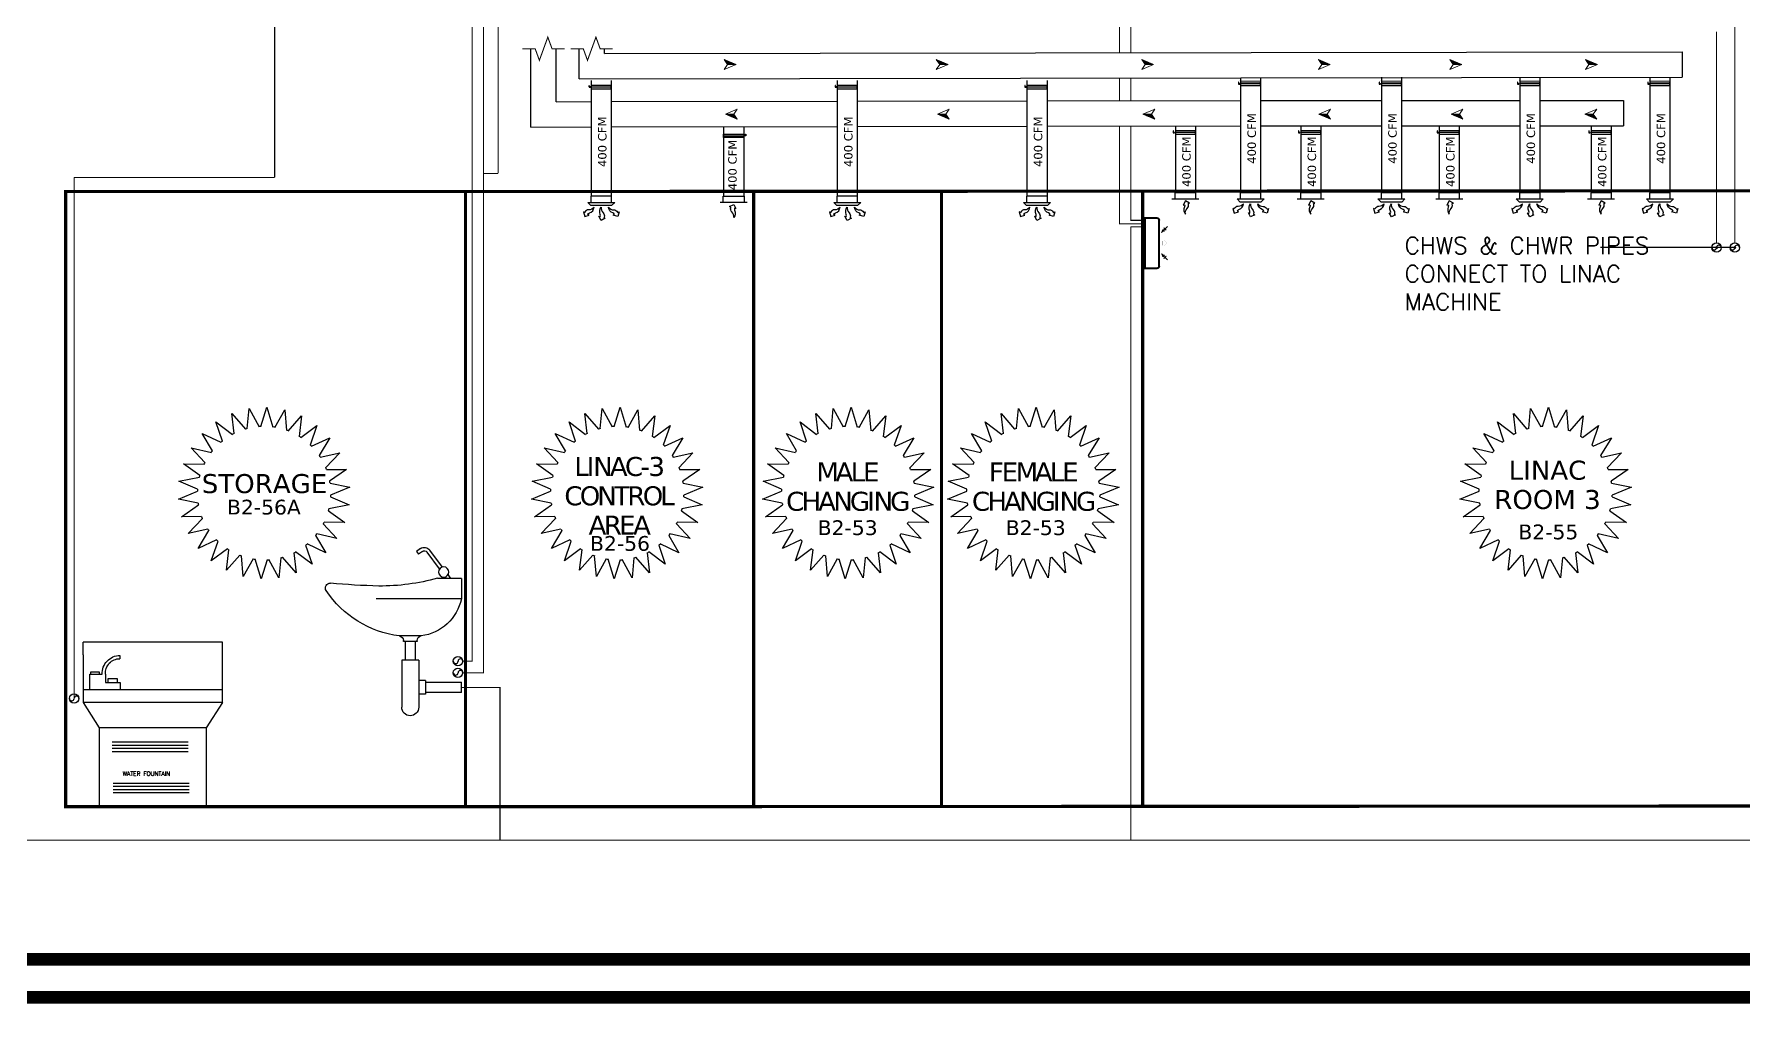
# Model space of a CAD drawing. Header units: inches. Extents: x -24112 to -17439, y -10663 to -8397.
# Drawn here: x -22517 to -20898, y -10663 to -9744 of the extents above; entities that cross this region are included whole.
import ezdxf
from ezdxf.enums import TextEntityAlignment as Align
from ezdxf.lldxf.tags import DXFTag

# ---------------------------------------------------------------- set-up
doc = ezdxf.new("R2010")
doc.units = ezdxf.units.IN
doc.header["$LTSCALE"] = 300
doc.header["$MEASUREMENT"] = 0
doc.linetypes.add('CONTINUÏUS', pattern=[0])
doc.layers.get('0').update_dxf_attribs({"linetype": 'CONTINUOUS'})
doc.layers.get('Defpoints').update_dxf_attribs({"color": 2, "linetype": 'CONTINUOUS'})
for name, color, linetype in [('A-TEXT', 252, 'CONTINUOUS'), ('AC-DIFFUSER', 2, 'CONTINUÏUS'), ('AC-EA-DUCT', 8, 'CONTINUOUS'), ('AC-FA-DUCT', 8, 'CONTINUOUS'), ('ch.w.ret.', 1, 'CONTINUOUS'), ('CI-PIPE', 153, 'CONTINUOUS'), ('DUCT TEXT', 3, 'CONTINUOUS'), ('E-FIX', 4, 'CONTINUOUS'), ('EAD', 30, 'CONTINUOUS'), ('FIXTURE', 1, 'CONTINUOUS'), ('GECO-DR-TEXT', 7, 'CONTINUOUS'), ('M-AC-Grille', 3, 'CONTINUOUS'), ('M-TEXT', 3, 'CONTINUOUS'), ('NUMBERING', 5, 'CONTINUOUS'), ('P-N2O', 56, 'NO2_PIPE'), ('P-VAC NEW', 211, 'VACCUM_GAS'), ('REF.PIPE', 5, 'CONTINUOUS'), ('SA-DIM', 3, 'CONTINUOUS'), ('SA-LEADER', 30, 'CONTINUOUS'), ('VCD', 1, 'CONTINUOUS'), ('YH-CHWR', 4, 'CONTINUÏUS'), ('YH-CHWS', 6, 'CONTINUOUS')]:
    doc.layers.add(name, color=color, linetype=linetype)
for name, color, linetype, lineweight in [('PIPE HANGER', 1, 'CONTINUOUS', 5), ('Room Text', 7, 'CONTINUOUS', 5), ('S-A-DUCT', 3, 'CONTINUOUS', 15)]:
    doc.layers.add(name, color=color, linetype=linetype, lineweight=lineweight)
doc.styles.add('2nd Floor ELEC$0$SMC_DIMMING', font='simplex.shx', dxfattribs={"width": 0.8})
doc.styles.add('R1', font='romans.shx', dxfattribs={"width": 0.7})
doc.styles.add('ROMANS', font='romans')
doc.styles.add('Verdana', font='verdana.ttf')
tags = doc.linetypes.add('CHLLID_WATER_RETURN', pattern='A,30.7,-5.08,["CHWR",Standard,S=2.54,R=0,X=-2.54,Y=-1.27],-10.46', length=46.24).pattern_tags.tags
tags[6] = DXFTag(74, 10)
tags = doc.linetypes.add('CHLLID_WATER_SUPPLY', pattern='A,30.7,-5.08,["CHWS",Standard,S=2.54,R=0,X=-2.54,Y=-1.27],-10.46', length=46.24).pattern_tags.tags
tags[6] = DXFTag(74, 10)
tags = doc.linetypes.add('CONDENSATE_DRAIN', pattern='A,0.5,-0.2,["CD",Standard,S=0.1,R=0,X=-0.1,Y=-0.05],-0.2', length=0.9).pattern_tags.tags
tags[6] = DXFTag(74, 10)
tags = doc.linetypes.add('COOL_WATER', pattern='A,0.5,-0.2,["CW",Standard,S=0.1,R=0,X=-0.1,Y=-0.05],-0.2', length=0.9).pattern_tags.tags
tags[6] = DXFTag(74, 10)
tags = doc.linetypes.add('DRAINE', pattern='A,0.5,-0.2,["D",Standard,S=0.1,R=0,X=-0.1,Y=-0.05],-0.2', length=0.9).pattern_tags.tags
tags[6] = DXFTag(74, 10)
tags = doc.linetypes.add('HOT_WATER_RETURN', pattern='A,0.5,-0.2,["HWR",Standard,S=0.1,R=0,X=-0.1,Y=-0.05],-0.2', length=0.9).pattern_tags.tags
tags[6] = DXFTag(74, 10)
tags = doc.linetypes.add('HOT_WATER_SUPPLY', pattern='A,0.5,-0.2,["HW",Standard,S=0.1,R=0,X=-0.1,Y=-0.05],-0.2', length=0.9).pattern_tags.tags
tags[6] = DXFTag(74, 10)
doc.linetypes.add('NO2_PIPE', pattern='A,0.5,-0.2,["N2O",Standard,S=0.1,R=0,X=-0.1,Y=-0.05],-0.25', length=0.95)
tags = doc.linetypes.add('REFRIGERANT_RETURN', pattern='A,0.5,-0.2,["RR",Standard,S=0.1,R=0,X=-0.1,Y=-0.05],-0.2', length=0.9).pattern_tags.tags
tags[6] = DXFTag(74, 10)
tags = doc.linetypes.add('REFRIGERANT_SUPPLY', pattern='A,0.5,-0.2,["RS",Standard,S=0.1,R=0,X=-0.1,Y=-0.05],-0.2', length=0.9).pattern_tags.tags
tags[6] = DXFTag(74, 10)
doc.linetypes.add('VACCUM_GAS', pattern='A,0.5,-0.2,["VAC",Standard,S=0.1,R=0,X=-0.1,Y=-0.05],-0.25', length=0.95)
doc.dimstyles.new('2nd Floor ELEC$0$SMC_DOT_1-8', dxfattribs={"dimscale": 4, "dimtxt": 2, "dimasz": 0.66, "dimexe": 1.8, "dimexo": 0.625, "dimgap": 0.9, "dimtad": 0, "dimtih": 1, "dimtoh": 1, "dimdec": 0, "dimzin": 0, "dimdsep": 46, "dimlunit": 3, "dimtxsty": '2nd Floor ELEC$0$SMC_DIMMING', "dimcen": 0.09, "dimclrd": 34, "dimclre": 34, "dimclrt": 123, "dimadec": 0, "dimazin": 0, "dimtfac": 1, "dimtdec": 0, "dimtofl": 0, "dimtmove": 0, "dimatfit": 3, "dimldrblk": '2nd Floor ELEC$0$SMC_DOT', "dimfxl": 1, "dimtolj": 1, "dimtzin": 0, "dimarcsym": 0})

# ---------------------------------------------------------------- blocks, each defined once
blk = doc.blocks.new('AROW')
h = blk.add_hatch()
h.set_pattern_fill('ANSI31,_O', color=8, scale=33.381621)
h.set_pattern_definition([(45, (-361.5264, -565.2318), (-2.950546, 2.950546), [])])
h.paths.add_polyline_path([(34, 0), (-34, 0), (-61, 40)])
for p, q in [((-34, 0), (-61, 40)), ((34, 0), (-61, 40)), ((-61, -40), (-34, 0)), ((-61, -40), (34, 0)), ((-34, 0), (34, 0))]:
    blk.add_line(p, q)
blk = doc.blocks.new('*U25')
at = {"linetype": 'Continuous'}
for points in [[(-18.75, -3.75), (-18.75, 3.75), (-45, 3.75), (-45, 37.5), (-52.5, 37.5), (-52.5, -3.75), (-18.75, -3.75)], [(482.6, 37.5), (0, 37.5), (0, -37.5), (482.6, -37.5)]]:
    blk.add_lwpolyline(points, close=True, dxfattribs=at)
at = {"linetype": 'Continuous', "const_width": 3.75}
blk.add_lwpolyline([(482.6, -75), (482.6, -75), (-18.75, -75), (0, -75), (0, 75), (-18.75, 75), (0, 75), (482.6, 75), (501.35, 75), (482.6, 75), (482.6, -75), (501.35, -75), (482.6, -75)], dxfattribs=at)
blk.add_lwpolyline([(0, -18.75), (0, 18.75), (-18.75, 18.75), (-18.75, -18.75)], close=True, dxfattribs=at)
at = {"linetype": 'Continuous'}
blk.add_lwpolyline([(482.6, 0), (0, 0)], dxfattribs=at)
blk = doc.blocks.new('sa')
at = {"color": 2, "ltscale": 10}
blk.add_lwpolyline([(402, 102), (439, 65), (439, 242), (262, 242), (299, 205, -0.193494), (225, 164, 0.295869), (0, 0, -0.253438), (222, 45, 0.276696), (384, 83)], format="xyb", close=True, dxfattribs=at)
blk = doc.blocks.new('SAG20')
at = {"layer": 'M-AC-Grille'}
for p, q in [((-325, -75), (325, -75)), ((-325, -75), (-250, -149)), ((250, -149), (-250, -149)), ((325, -75), (250, -149))]:
    blk.add_line(p, q, dxfattribs=at)
blk.add_lwpolyline([(250, -75), (250, 75), (-250, 75), (-250, -75)], dxfattribs=at)
for p, xscale, yscale, zscale, rotation in [((-172, -189), 0.6375000000000284, 0.6375000000000284, 0.6375000000000284, 196.1471408997782), ((0, -189), -0.6375000000000283, 0.6375, 0.6375, 118.8528591002218), ((172, -189), -0.6375000000000284, 0.6375000000000001, 0.6375, 163.8528591002218)]:
    blk.add_blockref('sa', p, dxfattribs=dict(at, xscale=xscale, yscale=yscale, zscale=zscale, rotation=rotation))
blk = doc.blocks.new('RAG48')
at = {"layer": 'M-AC-Grille'}
blk.add_line((-325, -75), (325, -75), dxfattribs=at)
blk.add_lwpolyline([(250, -75), (250, 75), (-250, 75), (-250, -75)], dxfattribs=at)
at = {"layer": 'M-AC-Grille', "xscale": 0.6375000000000415, "yscale": 0.6375000000000415, "zscale": 0.6375000000000415, "rotation": 61.14714089977676}
blk.add_blockref('sa', (0, -443), dxfattribs=at)
blk = doc.blocks.new('AIRFLOW')
at = {"color": 1, "const_width": 0.1}
blk.add_lwpolyline([(2.5, 2.5), (0, 2.5), (0, -2.5), (2.5, -2.5), (2.5, -3.75), (5, 0), (2.5, 3.75)], close=True, dxfattribs=at)
blk = doc.blocks.new('A$C527C2674')
h = blk.add_hatch(color=100)
edge = h.paths.add_edge_path()
edge.add_arc((-20.7, 4.2), 7.48, 52.227, 75.9678)
edge.add_line((-18.9, 11.5), (-17.5, 12.9))
edge.add_arc((-10.2, 14.7), 7.48, 194.0322, 217.773)
h = blk.add_hatch(color=100)
edge = h.paths.add_edge_path()
edge.add_arc((-20.7, -4.2), 7.48, 284.0322, 307.773)
edge.add_arc((-10.2, -14.7), 7.48, 142.227, 165.9678)
edge.add_line((-17.5, -12.9), (-18.9, -11.5))
at = {"color": 100, "linetype": 'Continuous', "lineweight": 15}
for p, q in [((-17.5, 12.9), (-18.9, 11.5)), ((-17.5, -12.9), (-18.9, -11.5))]:
    blk.add_line(p, q, dxfattribs=at)
at = {"color": 1, "linetype": 'Continuous', "lineweight": 15}
for points in [[(-18.2, 12.2), (-18.9, 12.9, 0.209972), (-20.6, 12.3, -0.048271), (-19.5, 13.5, 0.048271), (-18.3, 14.6, -0.209972), (-20, 14), (-21.8, 15.8)], [(-18.2, -12.2), (-18.9, -12.9, -0.209972), (-20.6, -12.3, 0.048271), (-19.5, -13.5, -0.048271), (-18.3, -14.6, 0.209972), (-20, -14), (-21.8, -15.8)]]:
    blk.add_lwpolyline(points, format="xyb", dxfattribs=at)
at = {"color": 100, "linetype": 'Continuous', "lineweight": 15}
for points in [[(-18.9, 11.5, -0.103961), (-16.1, 10.1, -0.103961), (-17.5, 12.9, -0.103961)], [(-18.9, -11.5, 0.103961), (-16.1, -10.1, 0.103961), (-17.5, -12.9, 0.103961)]]:
    blk.add_lwpolyline(points, format="xyb", dxfattribs=at)
at = {"layer": 'AC-FA-DUCT', "color": 1}
for p, q in [((-14.4, 21.6), (-14.4, -21.6)), ((0, 24), (-12.1, 24)), ((0, 24), (0, -24)), ((-12.1, -24), (-6.1, -24)), ((-6.1, -24), (0, -24))]:
    blk.add_line(p, q, dxfattribs=at)
at = {"layer": 'AC-FA-DUCT', "color": 7}
blk.add_lwpolyline([(-13.7, 21.6), (-13.7, -21.6, 0.414214), (-12.1, -23.3), (-0.7, -23.3), (-0.7, 23.3), (-12.1, 23.3, 0.414214)], format="xyb", close=True, dxfattribs=at)
at = {"layer": 'AC-FA-DUCT', "color": 2}
for points in [[(-0.7, -15.2), (-0.7, -15.8), (0.2, -15.8), (0.2, -15.2)], [(-0.7, -17.5), (-0.7, -19.2), (0.5, -19.2), (0.5, -17.5)], [(-0.7, -20.8), (-0.7, -22.5), (0.5, -22.5), (0.5, -20.8)]]:
    blk.add_lwpolyline(points, close=True, dxfattribs=at)
at = {"layer": 'AC-FA-DUCT', "color": 1}
for centre, start, end in [((-12.1, 21.6), 90, 180), ((-12.1, -21.6), 180, 270)]:
    blk.add_arc(centre, 2.36, start, end, dxfattribs=at)
at = {"layer": 'AC-EA-DUCT', "color": 1, "xscale": 0.8388157894736888, "yscale": 0.8388157894736888, "zscale": 0.8388157894736888, "rotation": 180}
blk.add_blockref('AIRFLOW', (-16.8, 0), dxfattribs=at)
blk = doc.blocks.new('2nd Floor ELEC$0$SMC_DOT')
at = {"color": 0, "linetype": 'ByBlock', "lineweight": -2}
blk.add_line((-0.5, 0), (-1, 0), dxfattribs=at)
at = {"color": 0, "linetype": 'ByBlock', "const_width": 0.5}
blk.add_lwpolyline([(-0.25, 0, 1), (0.25, 0, 1)], format="xyb", close=True, dxfattribs=at)
blk = doc.blocks.new('A$C4dc86891')
at = {"layer": 'FIXTURE'}
for p, q in [((-486.2, 649.7), (63.8, 649.7)), ((-486.2, 600), (-486.2, 649.7)), ((63.8, 600), (63.8, 649.7)), ((-486.2, 410.9), (-486.2, 600)), ((-81.7, 597), (-81.7, 584.5)), ((63.8, 600), (63.8, 410.9)), ((-82.5, 491), (-82.5, 460.9)), ((-24.5, 491), (-82.5, 491)), ((-71.3, 505.7), (-71.3, 491)), ((-35, 505.7), (-71.3, 505.7)), ((-35, 491), (-35, 505.7)), ((-24.5, 523.1), (-24.5, 491)), ((37.6, 523.1), (-12, 523.1)), ((0.6, 532.6), (0.6, 523.1)), ((32.9, 532.6), (0.6, 532.6)), ((32.9, 523.1), (32.9, 532.6)), ((37.6, 460.9), (37.6, 523.1)), ((-486.2, 460.9), (63.8, 460.9)), ((-486.2, 410.9), (63.8, 410.9)), ((-486.2, 410.9), (-422.4, 310.9)), ((63.8, 410.9), (0, 310.9)), ((-422.4, 310.9), (0, 310.9)), ((-422.4, 310.9), (-422.4, 0)), ((0, 310.9), (0, 0)), ((-351.4, 254.7), (-51.1, 254.7)), ((-351.4, 242.2), (-51.1, 242.2)), ((-351.4, 229.7), (-51.1, 229.7)), ((-351.4, 217.2), (-51.1, 217.2)), ((-354.8, 91.8), (-54.5, 91.8)), ((-354.8, 79.3), (-54.5, 79.3)), ((0, 0), (-422.4, 0)), ((-354.8, 66.8), (-54.5, 66.8)), ((-354.8, 54.3), (-54.5, 54.3))]:
    blk.add_line(p, q, dxfattribs=at)
for radius, start in [(69.4, 356.32657), (56.9, 355.51858)]:
    blk.add_arc((-81.3, 527.6), radius, start, 90.35421, dxfattribs=at)
blk = doc.blocks.new('WBP-SV')
at = {"layer": 'FIXTURE', "lineweight": -3}
for p, q in [((2.78, 33.66), (4.63, 36.14)), ((3.2, 33.38), (5.03, 35.84)), ((5.71, 35.95), (6.3, 35.54)), ((6, 36.36), (6.59, 35.95)), ((6.59, 35.95), (6.3, 35.54)), ((0, 32), (3.5, 32)), ((0, 32), (0, 29)), ((1.55, 32), (1.95, 32.54)), ((2.17, 32), (2.34, 32.23)), ((0, 29), (12.48, 29)), ((5.89, 23.55), (9.11, 23.57)), ((6.5, 22.86), (6.5, 22.73)), ((6.5, 22.73), (8.5, 22.73)), ((6.75, 22.73), (6.75, 20)), ((8.25, 22.73), (8.25, 20)), ((8.5, 22.73), (8.5, 22.87)), ((6.25, 20), (6.25, 13.1)), ((6.25, 20), (8.75, 20)), ((8.75, 20), (8.75, 13.1)), ((0, 16.75), (5.25, 16.75)), ((0, 15.25), (5.25, 15.25)), ((5.25, 17), (5.25, 15)), ((5.25, 17), (6.25, 17)), ((5.25, 15), (6.25, 15))]:
    blk.add_line(p, q, dxfattribs=at)
blk.add_circle((2.59, 32.93), 0.75, dxfattribs=at)
for centre, radius, start, end in [((5.43, 35.54), 1, 55.2012, 143.367), ((5.43, 35.54), 0.5, 55.2012, 143.367), ((12, 63.24), 32.37, 254.7703, 270.1893), ((7.16, 38.69), 15.25, 277.3423, 326.1557), ((8.6, 149.68), 118.87, 271.6928, 275.1072), ((19.24, 30.59), 0.7, 326.1557, 95.1072), ((6.79, 30.44), 6.94, 191.9471, 262.5341), ((5.8, 22.86), 0.7, 0, 82.5341), ((9.2, 22.87), 0.7, 97.3423, 180), ((7.5, 13.1), 1.25, 180, 0)]:
    blk.add_arc(centre, radius, start, end, dxfattribs=at)
blk = doc.blocks.new('*U55')
at = {"lineweight": -3}
for p, q in [((-5.7, -8.8), (0, 9.4)), ((0, 9.4), (5.7, -9.4))]:
    blk.add_line(p, q, dxfattribs=at)
blk = doc.blocks.new('*U56')
at = {"layer": 'AC-DIFFUSER', "color": 0, "linetype": 'ByBlock', "lineweight": -2, "transparency": 16777216}
for p, rotation in [((-104754.6, -46180.6), 24.00000000000002), ((-104740.1, -46176.5), 11.99999999999999), ((-104710.2, -46177.7), 348.0000000000001), ((-104696.1, -46182.9), 336.0000000000001), ((-104779.5, -46197.2), 48.00000000000002), ((-104767.9, -46187.6), 36.00000000000003), ((-104683.3, -46190.9), 324.0000000000001), ((-104788.8, -46209.1), 60.00000000000001), ((-104672.6, -46201.4), 312.0000000000001), ((-104664.2, -46213.9), 300.0000000000001), ((-104795.4, -46222.6), 72.00000000000003), ((-104658.6, -46227.9), 288.0000000000001), ((-104799.1, -46237.1), 84.00000000000003), ((-104656, -46242.7), 276.0000000000001), ((-104799.7, -46252.2), 96), ((-104656.6, -46257.7), 264), ((-104797.2, -46267), 108), ((-104660.3, -46272.3), 252.0000000000001), ((-104791.6, -46281), 120), ((-104783.2, -46293.5), 132), ((-104667, -46285.8), 240), ((-104772.4, -46304), 144.0000000000001), ((-104759.7, -46312), 156.0000000000001), ((-104687.9, -46307.3), 216), ((-104676.3, -46297.7), 228), ((-104745.6, -46317.2), 168.0000000000001), ((-104730.7, -46319.4), 180), ((-104715.7, -46318.4), 192), ((-104701.2, -46314.3), 204)]:
    blk.add_blockref('*U55', p, dxfattribs=dict(at, rotation=rotation))
blk.add_blockref('*U55', (-104725.1, -46175.5), dxfattribs=at)
blk = doc.blocks.new('*U53')
at = {"lineweight": -3}
blk.add_arc((3.8, -63), 63.2, 92.6468, 94.2583, dxfattribs=at)
blk = doc.blocks.new('*U54')
at = {"layer": 'AC-DIFFUSER', "color": 0, "linetype": 'ByBlock', "lineweight": -2, "transparency": 16777216}
for p, rotation in [((-104498.4, -46202.7), 12.00000000000005), ((-104472.2, -46201.1), 348.0000000000001), ((-104459.5, -46204.4), 336.0000000000001), ((-104521.7, -46214.8), 36.00000000000004), ((-104510.7, -46207.5), 24.00000000000002), ((-104447.6, -46210.3), 324.0000000000001), ((-104437.3, -46218.5), 312), ((-104538.1, -46235.3), 60.00000000000001), ((-104531, -46224.2), 48.00000000000004), ((-104428.9, -46228.7), 300.0000000000001), ((-104542.7, -46247.7), 72.00000000000003), ((-104422.8, -46240.4), 288.0000000000001), ((-104419.3, -46253.2), 276.0000000000001), ((-104544.7, -46260.7), 84.00000000000004), ((-104418.5, -46266.3), 264), ((-104543.9, -46273.9), 96.00000000000004), ((-104420.5, -46279.4), 252), ((-104540.4, -46286.6), 108), ((-104534.3, -46298.3), 120), ((-104425.1, -46291.8), 240), ((-104525.9, -46308.5), 132), ((-104515.6, -46316.8), 144.0000000000001), ((-104441.5, -46312.3), 216), ((-104432.2, -46302.9), 228), ((-104503.8, -46322.7), 156.0000000000001), ((-104491, -46326), 168.0000000000001), ((-104477.8, -46326.6), 180), ((-104464.8, -46324.4), 192), ((-104452.5, -46319.6), 204)]:
    blk.add_blockref('*U53', p, dxfattribs=dict(at, rotation=rotation))
blk.add_blockref('*U53', (-104485.4, -46200.5), dxfattribs=at)
blk = doc.blocks.new('*U59')
at = {"lineweight": -3}
for p, q in [((-5.7, -8.8), (0, 9.4)), ((0, 9.4), (5.7, -9.4))]:
    blk.add_line(p, q, dxfattribs=at)
blk = doc.blocks.new('*U60')
at = {"layer": 'AC-DIFFUSER', "color": 0, "linetype": 'ByBlock', "lineweight": -2, "transparency": 16777216}
for p, rotation in [((-104754.6, -46180.6), 24.00000000000002), ((-104740.1, -46176.5), 11.99999999999999), ((-104710.2, -46177.7), 348.0000000000001), ((-104696.1, -46182.9), 336.0000000000001), ((-104779.5, -46197.2), 48.00000000000002), ((-104767.9, -46187.6), 36.00000000000003), ((-104683.3, -46190.9), 324.0000000000001), ((-104788.8, -46209.1), 60.00000000000001), ((-104672.6, -46201.4), 312.0000000000001), ((-104664.2, -46213.9), 300.0000000000001), ((-104795.4, -46222.6), 72.00000000000003), ((-104658.6, -46227.9), 288.0000000000001), ((-104799.1, -46237.1), 84.00000000000003), ((-104656, -46242.7), 276.0000000000001), ((-104799.7, -46252.2), 96), ((-104656.6, -46257.7), 264), ((-104797.2, -46267), 108), ((-104660.3, -46272.3), 252.0000000000001), ((-104791.6, -46281), 120), ((-104783.2, -46293.5), 132), ((-104667, -46285.8), 240), ((-104772.4, -46304), 144.0000000000001), ((-104759.7, -46312), 156.0000000000001), ((-104687.9, -46307.3), 216), ((-104676.3, -46297.7), 228), ((-104745.6, -46317.2), 168.0000000000001), ((-104730.7, -46319.4), 180), ((-104715.7, -46318.4), 192), ((-104701.2, -46314.3), 204)]:
    blk.add_blockref('*U59', p, dxfattribs=dict(at, rotation=rotation))
blk.add_blockref('*U59', (-104725.1, -46175.5), dxfattribs=at)
blk = doc.blocks.new('*U57')
at = {"lineweight": -3}
blk.add_arc((3.8, -63), 63.2, 92.6468, 94.2583, dxfattribs=at)
blk = doc.blocks.new('*U58')
at = {"layer": 'AC-DIFFUSER', "color": 0, "linetype": 'ByBlock', "lineweight": -2, "transparency": 16777216}
for p, rotation in [((-104498.4, -46202.7), 12.00000000000005), ((-104472.2, -46201.1), 348.0000000000001), ((-104459.5, -46204.4), 336.0000000000001), ((-104521.7, -46214.8), 36.00000000000004), ((-104510.7, -46207.5), 24.00000000000002), ((-104447.6, -46210.3), 324.0000000000001), ((-104437.3, -46218.5), 312), ((-104538.1, -46235.3), 60.00000000000001), ((-104531, -46224.2), 48.00000000000004), ((-104428.9, -46228.7), 300.0000000000001), ((-104542.7, -46247.7), 72.00000000000003), ((-104422.8, -46240.4), 288.0000000000001), ((-104419.3, -46253.2), 276.0000000000001), ((-104544.7, -46260.7), 84.00000000000004), ((-104418.5, -46266.3), 264), ((-104543.9, -46273.9), 96.00000000000004), ((-104420.5, -46279.4), 252), ((-104540.4, -46286.6), 108), ((-104534.3, -46298.3), 120), ((-104425.1, -46291.8), 240), ((-104525.9, -46308.5), 132), ((-104515.6, -46316.8), 144.0000000000001), ((-104441.5, -46312.3), 216), ((-104432.2, -46302.9), 228), ((-104503.8, -46322.7), 156.0000000000001), ((-104491, -46326), 168.0000000000001), ((-104477.8, -46326.6), 180), ((-104464.8, -46324.4), 192), ((-104452.5, -46319.6), 204)]:
    blk.add_blockref('*U57', p, dxfattribs=dict(at, rotation=rotation))
blk.add_blockref('*U57', (-104485.4, -46200.5), dxfattribs=at)
blk = doc.blocks.new('*U63')
at = {"lineweight": -3}
for p, q in [((-5.7, -8.8), (0, 9.4)), ((0, 9.4), (5.7, -9.4))]:
    blk.add_line(p, q, dxfattribs=at)
blk = doc.blocks.new('*U64')
at = {"layer": 'AC-DIFFUSER', "color": 0, "linetype": 'ByBlock', "lineweight": -2, "transparency": 16777216}
for p, rotation in [((-104754.6, -46180.6), 24.00000000000002), ((-104740.1, -46176.5), 11.99999999999999), ((-104710.2, -46177.7), 348.0000000000001), ((-104696.1, -46182.9), 336.0000000000001), ((-104779.5, -46197.2), 48.00000000000002), ((-104767.9, -46187.6), 36.00000000000003), ((-104683.3, -46190.9), 324.0000000000001), ((-104788.8, -46209.1), 60.00000000000001), ((-104672.6, -46201.4), 312.0000000000001), ((-104664.2, -46213.9), 300.0000000000001), ((-104795.4, -46222.6), 72.00000000000003), ((-104658.6, -46227.9), 288.0000000000001), ((-104799.1, -46237.1), 84.00000000000003), ((-104656, -46242.7), 276.0000000000001), ((-104799.7, -46252.2), 96), ((-104656.6, -46257.7), 264), ((-104797.2, -46267), 108), ((-104660.3, -46272.3), 252.0000000000001), ((-104791.6, -46281), 120), ((-104783.2, -46293.5), 132), ((-104667, -46285.8), 240), ((-104772.4, -46304), 144.0000000000001), ((-104759.7, -46312), 156.0000000000001), ((-104687.9, -46307.3), 216), ((-104676.3, -46297.7), 228), ((-104745.6, -46317.2), 168.0000000000001), ((-104730.7, -46319.4), 180), ((-104715.7, -46318.4), 192), ((-104701.2, -46314.3), 204)]:
    blk.add_blockref('*U63', p, dxfattribs=dict(at, rotation=rotation))
blk.add_blockref('*U63', (-104725.1, -46175.5), dxfattribs=at)
blk = doc.blocks.new('*U61')
at = {"lineweight": -3}
blk.add_arc((3.8, -63), 63.2, 92.6468, 94.2583, dxfattribs=at)
blk = doc.blocks.new('*U62')
at = {"layer": 'AC-DIFFUSER', "color": 0, "linetype": 'ByBlock', "lineweight": -2, "transparency": 16777216}
for p, rotation in [((-104498.4, -46202.7), 12.00000000000005), ((-104472.2, -46201.1), 348.0000000000001), ((-104459.5, -46204.4), 336.0000000000001), ((-104521.7, -46214.8), 36.00000000000004), ((-104510.7, -46207.5), 24.00000000000002), ((-104447.6, -46210.3), 324.0000000000001), ((-104437.3, -46218.5), 312), ((-104538.1, -46235.3), 60.00000000000001), ((-104531, -46224.2), 48.00000000000004), ((-104428.9, -46228.7), 300.0000000000001), ((-104542.7, -46247.7), 72.00000000000003), ((-104422.8, -46240.4), 288.0000000000001), ((-104419.3, -46253.2), 276.0000000000001), ((-104544.7, -46260.7), 84.00000000000004), ((-104418.5, -46266.3), 264), ((-104543.9, -46273.9), 96.00000000000004), ((-104420.5, -46279.4), 252), ((-104540.4, -46286.6), 108), ((-104534.3, -46298.3), 120), ((-104425.1, -46291.8), 240), ((-104525.9, -46308.5), 132), ((-104515.6, -46316.8), 144.0000000000001), ((-104441.5, -46312.3), 216), ((-104432.2, -46302.9), 228), ((-104503.8, -46322.7), 156.0000000000001), ((-104491, -46326), 168.0000000000001), ((-104477.8, -46326.6), 180), ((-104464.8, -46324.4), 192), ((-104452.5, -46319.6), 204)]:
    blk.add_blockref('*U61', p, dxfattribs=dict(at, rotation=rotation))
blk.add_blockref('*U61', (-104485.4, -46200.5), dxfattribs=at)
blk = doc.blocks.new('*U67')
at = {"lineweight": -3}
for p, q in [((-5.7, -8.8), (0, 9.4)), ((0, 9.4), (5.7, -9.4))]:
    blk.add_line(p, q, dxfattribs=at)
blk = doc.blocks.new('*U68')
at = {"layer": 'AC-DIFFUSER', "color": 0, "linetype": 'ByBlock', "lineweight": -2, "transparency": 16777216}
for p, rotation in [((-104754.6, -46180.6), 24.00000000000002), ((-104740.1, -46176.5), 11.99999999999999), ((-104710.2, -46177.7), 348.0000000000001), ((-104696.1, -46182.9), 336.0000000000001), ((-104779.5, -46197.2), 48.00000000000002), ((-104767.9, -46187.6), 36.00000000000003), ((-104683.3, -46190.9), 324.0000000000001), ((-104788.8, -46209.1), 60.00000000000001), ((-104672.6, -46201.4), 312.0000000000001), ((-104664.2, -46213.9), 300.0000000000001), ((-104795.4, -46222.6), 72.00000000000003), ((-104658.6, -46227.9), 288.0000000000001), ((-104799.1, -46237.1), 84.00000000000003), ((-104656, -46242.7), 276.0000000000001), ((-104799.7, -46252.2), 96), ((-104656.6, -46257.7), 264), ((-104797.2, -46267), 108), ((-104660.3, -46272.3), 252.0000000000001), ((-104791.6, -46281), 120), ((-104783.2, -46293.5), 132), ((-104667, -46285.8), 240), ((-104772.4, -46304), 144.0000000000001), ((-104759.7, -46312), 156.0000000000001), ((-104687.9, -46307.3), 216), ((-104676.3, -46297.7), 228), ((-104745.6, -46317.2), 168.0000000000001), ((-104730.7, -46319.4), 180), ((-104715.7, -46318.4), 192), ((-104701.2, -46314.3), 204)]:
    blk.add_blockref('*U67', p, dxfattribs=dict(at, rotation=rotation))
blk.add_blockref('*U67', (-104725.1, -46175.5), dxfattribs=at)
blk = doc.blocks.new('*U65')
at = {"lineweight": -3}
blk.add_arc((3.8, -63), 63.2, 92.6468, 94.2583, dxfattribs=at)
blk = doc.blocks.new('*U66')
at = {"layer": 'AC-DIFFUSER', "color": 0, "linetype": 'ByBlock', "lineweight": -2, "transparency": 16777216}
for p, rotation in [((-104498.4, -46202.7), 12.00000000000005), ((-104472.2, -46201.1), 348.0000000000001), ((-104459.5, -46204.4), 336.0000000000001), ((-104521.7, -46214.8), 36.00000000000004), ((-104510.7, -46207.5), 24.00000000000002), ((-104447.6, -46210.3), 324.0000000000001), ((-104437.3, -46218.5), 312), ((-104538.1, -46235.3), 60.00000000000001), ((-104531, -46224.2), 48.00000000000004), ((-104428.9, -46228.7), 300.0000000000001), ((-104542.7, -46247.7), 72.00000000000003), ((-104422.8, -46240.4), 288.0000000000001), ((-104419.3, -46253.2), 276.0000000000001), ((-104544.7, -46260.7), 84.00000000000004), ((-104418.5, -46266.3), 264), ((-104543.9, -46273.9), 96.00000000000004), ((-104420.5, -46279.4), 252), ((-104540.4, -46286.6), 108), ((-104534.3, -46298.3), 120), ((-104425.1, -46291.8), 240), ((-104525.9, -46308.5), 132), ((-104515.6, -46316.8), 144.0000000000001), ((-104441.5, -46312.3), 216), ((-104432.2, -46302.9), 228), ((-104503.8, -46322.7), 156.0000000000001), ((-104491, -46326), 168.0000000000001), ((-104477.8, -46326.6), 180), ((-104464.8, -46324.4), 192), ((-104452.5, -46319.6), 204)]:
    blk.add_blockref('*U65', p, dxfattribs=dict(at, rotation=rotation))
blk.add_blockref('*U65', (-104485.4, -46200.5), dxfattribs=at)
blk = doc.blocks.new('*U71')
at = {"lineweight": -3}
for p, q in [((-5.7, -8.8), (0, 9.4)), ((0, 9.4), (5.7, -9.4))]:
    blk.add_line(p, q, dxfattribs=at)
blk = doc.blocks.new('*U72')
at = {"layer": 'AC-DIFFUSER', "color": 0, "linetype": 'ByBlock', "lineweight": -2, "transparency": 16777216}
for p, rotation in [((-104754.6, -46180.6), 24.00000000000002), ((-104740.1, -46176.5), 11.99999999999999), ((-104710.2, -46177.7), 348.0000000000001), ((-104696.1, -46182.9), 336.0000000000001), ((-104779.5, -46197.2), 48.00000000000002), ((-104767.9, -46187.6), 36.00000000000003), ((-104683.3, -46190.9), 324.0000000000001), ((-104788.8, -46209.1), 60.00000000000001), ((-104672.6, -46201.4), 312.0000000000001), ((-104664.2, -46213.9), 300.0000000000001), ((-104795.4, -46222.6), 72.00000000000003), ((-104658.6, -46227.9), 288.0000000000001), ((-104799.1, -46237.1), 84.00000000000003), ((-104656, -46242.7), 276.0000000000001), ((-104799.7, -46252.2), 96), ((-104656.6, -46257.7), 264), ((-104797.2, -46267), 108), ((-104660.3, -46272.3), 252.0000000000001), ((-104791.6, -46281), 120), ((-104783.2, -46293.5), 132), ((-104667, -46285.8), 240), ((-104772.4, -46304), 144.0000000000001), ((-104759.7, -46312), 156.0000000000001), ((-104687.9, -46307.3), 216), ((-104676.3, -46297.7), 228), ((-104745.6, -46317.2), 168.0000000000001), ((-104730.7, -46319.4), 180), ((-104715.7, -46318.4), 192), ((-104701.2, -46314.3), 204)]:
    blk.add_blockref('*U71', p, dxfattribs=dict(at, rotation=rotation))
blk.add_blockref('*U71', (-104725.1, -46175.5), dxfattribs=at)
blk = doc.blocks.new('*U69')
at = {"lineweight": -3}
blk.add_arc((3.8, -63), 63.2, 92.6468, 94.2583, dxfattribs=at)
blk = doc.blocks.new('*U70')
at = {"layer": 'AC-DIFFUSER', "color": 0, "linetype": 'ByBlock', "lineweight": -2, "transparency": 16777216}
for p, rotation in [((-104498.4, -46202.7), 12.00000000000005), ((-104472.2, -46201.1), 348.0000000000001), ((-104459.5, -46204.4), 336.0000000000001), ((-104521.7, -46214.8), 36.00000000000004), ((-104510.7, -46207.5), 24.00000000000002), ((-104447.6, -46210.3), 324.0000000000001), ((-104437.3, -46218.5), 312), ((-104538.1, -46235.3), 60.00000000000001), ((-104531, -46224.2), 48.00000000000004), ((-104428.9, -46228.7), 300.0000000000001), ((-104542.7, -46247.7), 72.00000000000003), ((-104422.8, -46240.4), 288.0000000000001), ((-104419.3, -46253.2), 276.0000000000001), ((-104544.7, -46260.7), 84.00000000000004), ((-104418.5, -46266.3), 264), ((-104543.9, -46273.9), 96.00000000000004), ((-104420.5, -46279.4), 252), ((-104540.4, -46286.6), 108), ((-104534.3, -46298.3), 120), ((-104425.1, -46291.8), 240), ((-104525.9, -46308.5), 132), ((-104515.6, -46316.8), 144.0000000000001), ((-104441.5, -46312.3), 216), ((-104432.2, -46302.9), 228), ((-104503.8, -46322.7), 156.0000000000001), ((-104491, -46326), 168.0000000000001), ((-104477.8, -46326.6), 180), ((-104464.8, -46324.4), 192), ((-104452.5, -46319.6), 204)]:
    blk.add_blockref('*U69', p, dxfattribs=dict(at, rotation=rotation))
blk.add_blockref('*U69', (-104485.4, -46200.5), dxfattribs=at)

msp = doc.modelspace()

# ---------------------------------------------------------------- hatches: boundary and pattern name
at = {"layer": 'SA-LEADER', "lineweight": -3}
h = msp.add_hatch(dxfattribs=at)
h.set_pattern_fill('ANSI31', color=256)
h.paths.add_polyline_path([(-22401, -10371.5), (-22365, -10371.5), (-22365, -10366.9), (-22401, -10366.9)], flags=9)
h.paths.add_polyline_path([(-22484.6, -10295.4), (-22363.9, -10295.4), (-22363.9, -10273.7), (-22484.6, -10273.7)], flags=9)

# ---------------------------------------------------------------- linework, layer by layer
at = {"layer": 'A-TEXT', "const_width": 3}
for points in [[(-20675, -10475.1), (-20675, -9892.2), (-20675, -9892.6), (-22108.6, -9893.4)], [(-20675, -9892.6), (-20675, -10475.5), (-22108.6, -10476.3)], [(-21835.5, -10475.5), (-21835.5, -9892.6)], [(-21835.5, -10475.5), (-21835.5, -9892.6)], [(-21835.5, -10476), (-21835.5, -9893.1)], [(-21657.6, -10475.1), (-21657.6, -9892.2)], [(-21657.6, -10475.1), (-21657.6, -9892.2)], [(-21657.6, -10475.5), (-21657.6, -9892.6)], [(-21467, -9892.2), (-21467, -10475.1)], [(-22108.6, -10476.3), (-22108.6, -9895.3)]]:
    msp.add_lwpolyline(points, dxfattribs=at)
msp.add_lwpolyline([(-22487.5, -10476.3), (-22108.6, -10476.3), (-22108.6, -9893.4), (-22487.5, -9893.4)], close=True, dxfattribs=at)
at = {"layer": 'ch.w.ret.', "linetype": 'HOT_WATER_SUPPLY', "lineweight": -3, "ltscale": 0.25, "const_width": 1}
for points in [[(-22105.1, -10349.3), (-22091.5, -10349.3), (-22091.5, -9834.5), (-22091.5, -9834.5), (-22091.5, -9586.5)], [(-22111.2, -10349.3), (-22105.1, -10349.3)]]:
    msp.add_lwpolyline(points, dxfattribs=at)
at = {"layer": 'ch.w.ret.', "linetype": 'HOT_WATER_SUPPLY', "lineweight": -3, "ltscale": 0.2}
msp.add_circle((-22115.7, -10349.3), 4.46, dxfattribs=at)
for centre, start, end in [((-22117.9, -10349.3), 180, 0), ((-22113.4, -10349.3), 0, 180)]:
    msp.add_arc(centre, 2.23, start, end, dxfattribs=at)
at = {"layer": 'CI-PIPE', "linetype": 'DRAINE', "ltscale": 0.3, "const_width": 1}
msp.add_lwpolyline([(-22075.9, -10507.9), (-22075.9, -10363.3), (-22112.5, -10363.3)], dxfattribs=at)
at = {"layer": 'Defpoints', "lineweight": -3, "const_width": 12}
msp.add_lwpolyline([(-20090.2, -8402.5), (-24106.1, -8402.5), (-24106.1, -10657), (-20090.2, -10657)], close=True, dxfattribs=at)
at = {"layer": 'DUCT TEXT', "color": 253, "lineweight": -3, "const_width": 12}
msp.add_lwpolyline([(-24106.1, -10620.8), (-20121.2, -10620.8)], dxfattribs=at)
at = {"layer": 'EAD', "lineweight": -3}
for p, q in [((-22046.6, -9832.4), (-22046.6, -9758.1)), ((-22022.6, -9808.3), (-22022.6, -9758.1)), ((-22022.6, -9808.3), (-21989.5, -9808.1)), ((-21970.5, -9808.1), (-21756.4, -9807.7)), ((-21737.4, -9807.7), (-21576.6, -9807.4)), ((-21557.6, -9807.4), (-21374.2, -9807.1)), ((-21355.2, -9807.1), (-21240.8, -9807.1)), ((-21221.8, -9807.1), (-21109.7, -9807.1)), ((-21090.7, -9807.1), (-21011.5, -9807.1)), ((-21016, -9807.1), (-21011.5, -9807.1)), ((-22046.6, -9832.4), (-21989.5, -9832.1)), ((-21970.5, -9832.1), (-21756.4, -9831.7)), ((-21737.4, -9831.7), (-21576.6, -9831.4)), ((-21557.6, -9831.4), (-21374.2, -9831.1)), ((-21355.2, -9831.1), (-21240.8, -9831.1)), ((-21221.8, -9831.1), (-21109.7, -9831.1)), ((-21090.7, -9831.1), (-21011.5, -9831.1)), ((-21016, -9831.1), (-21011.5, -9831.1))]:
    msp.add_line(p, q, dxfattribs=at)
at = {"layer": 'EAD'}
for p, q in [((-21864, -9831.9), (-21864, -9897.7)), ((-21845, -9831.9), (-21845, -9897.7)), ((-21436, -9831.1), (-21436, -9894.6)), ((-21417, -9831.1), (-21417, -9894.6)), ((-21317.2, -9831.1), (-21317.2, -9894.6)), ((-21298.2, -9831.1), (-21298.2, -9894.6)), ((-21186, -9831.1), (-21186, -9894.6)), ((-21167, -9831.1), (-21167, -9894.6)), ((-21042.1, -9831.1), (-21042.1, -9894.6)), ((-21023.1, -9831.1), (-21023.1, -9894.6))]:
    msp.add_line(p, q, dxfattribs=at)
at = {"layer": 'FIXTURE', "ltscale": 0.05}
msp.add_line((-22112.5, -10368.1), (-22112.5, -10358.4), dxfattribs=at)
at = {"layer": 'NUMBERING', "lineweight": -3}
for p, q in [((-22001, -9786.5), (-22001, -9758.1)), ((-21977, -9762.5), (-21977, -9758.1)), ((-21977, -9762.5), (-20955.7, -9761)), ((-22001, -9786.5), (-20955.7, -9785))]:
    msp.add_line(p, q, dxfattribs=at)
at = {"layer": 'NUMBERING'}
for p, q in [((-20955.7, -9761), (-20955.7, -9785)), ((-21989.5, -9788.1), (-21989.5, -9897.7)), ((-21970.5, -9788.1), (-21970.5, -9897.7)), ((-21756.4, -9788.1), (-21756.4, -9897.7)), ((-21737.4, -9788.1), (-21737.4, -9897.7)), ((-21576.6, -9788.1), (-21576.6, -9897.7)), ((-21557.6, -9788.1), (-21557.6, -9897.7)), ((-21374.2, -9785.6), (-21374.2, -9894.6)), ((-21355.2, -9785.6), (-21355.2, -9894.6)), ((-21240.8, -9785), (-21240.8, -9894.6)), ((-21221.8, -9785), (-21221.8, -9894.6)), ((-21109.7, -9785), (-21109.7, -9894.6)), ((-21090.7, -9785), (-21090.7, -9894.6)), ((-20986.4, -9785), (-20986.4, -9894.6)), ((-20967.4, -9785), (-20967.4, -9894.6))]:
    msp.add_line(p, q, dxfattribs=at)
at = {"layer": 'P-N2O', "ltscale": 0.25}
msp.add_circle((-20905.9, -9946.5), 4.46, dxfattribs=at)
for centre, start, end in [((-20908.1, -9946.5), 180, 0), ((-20903.7, -9946.5), 0, 180)]:
    msp.add_arc(centre, 2.23, start, end, dxfattribs=at)
at = {"layer": 'P-VAC NEW', "ltscale": 0.25}
msp.add_circle((-20923.2, -9946.5), 4.46, dxfattribs=at)
for centre, start, end in [((-20925.4, -9946.5), 180, 0), ((-20921, -9946.5), 0, 180)]:
    msp.add_arc(centre, 2.23, start, end, dxfattribs=at)
at = {"layer": 'REF.PIPE', "linetype": 'REFRIGERANT_SUPPLY', "ltscale": 0.25, "const_width": 1}
for points in [[(-21489, -9761.7), (-21489, -9621)], [(-21489, -9807.3), (-21489, -9785.7)], [(-21465.9, -9924), (-21489, -9924), (-21489, -9918.3), (-21489, -9831.3)]]:
    msp.add_lwpolyline(points, dxfattribs=at)
at = {"layer": 'REF.PIPE', "linetype": 'REFRIGERANT_RETURN', "ltscale": 0.25, "const_width": 1}
for points in [[(-21478.2, -9761.7), (-21478.2, -9638.3)], [(-21478.2, -9807.3), (-21478.2, -9785.7)], [(-21465.9, -9920.7), (-21478.2, -9920.7), (-21478.2, -9831.3)]]:
    msp.add_lwpolyline(points, dxfattribs=at)
at = {"layer": 'SA-LEADER', "lineweight": -3}
msp.add_line((-21011.5, -9807.1), (-21011.5, -9831.1), dxfattribs=at)
at = {"layer": 'SA-LEADER', "color": 11, "linetype": 'HOT_WATER_RETURN', "lineweight": -3, "ltscale": 0.25, "true_color": 0xf27172, "const_width": 1}
for points in [[(-22077.7, -9569.2), (-22077.7, -9876.2)], [(-22091.5, -9876.2), (-22077.7, -9876.2)]]:
    msp.add_lwpolyline(points, dxfattribs=at)
at = {"layer": 'SA-LEADER', "color": 2, "linetype": 'Continuous', "lineweight": -3, "const_width": 1}
for points in [[(-22054.6, -9758.1), (-22042.6, -9758.1), (-22038.6, -9769.1), (-22030.6, -9747.1), (-22026.6, -9758.1), (-22014.6, -9758.1)], [(-22009, -9758.1), (-21997, -9758.1), (-21993, -9769.1), (-21985, -9747.1), (-21981, -9758.1), (-21969, -9758.1)]]:
    msp.add_lwpolyline(points, dxfattribs=at)
at = {"layer": 'SA-LEADER', "linetype": 'CONDENSATE_DRAIN', "lineweight": -3, "ltscale": 0.25, "const_width": 1}
for points in [[(-21478.2, -9926.8), (-21478.2, -10507.9)], [(-21478.2, -9926.8), (-21465.5, -9926.8), (-21465.5, -9926.8)]]:
    msp.add_lwpolyline(points, dxfattribs=at)
at = {"layer": 'SA-LEADER', "color": 105, "linetype": 'DRAINE', "lineweight": -3, "ltscale": 0.25, "const_width": 1}
msp.add_lwpolyline([(-20615.2, -10507.9), (-24084.5, -10507.9)], dxfattribs=at)
at = {"layer": 'YH-CHWR', "linetype": 'COOL_WATER', "ltscale": 0.25, "const_width": 1}
for points in [[(-22289.4, -9603.7), (-22289.4, -9880.1)], [(-22105.1, -10338.4), (-22102.4, -10338.4), (-22102.4, -9851.8), (-22102.4, -9851.8), (-22102.4, -9603.7)], [(-22289.4, -9880.1), (-22479.4, -9880.1)], [(-22479.4, -10373.7), (-22479.4, -9880.1)], [(-22111.2, -10338.4), (-22105.1, -10338.4)]]:
    msp.add_lwpolyline(points, dxfattribs=at)
at = {"layer": 'YH-CHWR', "linetype": 'CHLLID_WATER_RETURN', "ltscale": 0.009, "const_width": 1}
msp.add_lwpolyline([(-20905.9, -9942), (-20905.9, -9724.7)], dxfattribs=at)
at = {"layer": 'YH-CHWR', "linetype": 'COOL_WATER', "ltscale": 0.2}
for centre in [(-22115.7, -10338.4), (-22479.4, -10373.7)]:
    msp.add_circle(centre, 4.46, dxfattribs=at)
for centre, start, end in [((-22117.9, -10338.4), 180, 0), ((-22113.4, -10338.4), 0, 180), ((-22481.6, -10373.7), 180, 0), ((-22477.1, -10373.7), 0, 180)]:
    msp.add_arc(centre, 2.23, start, end, dxfattribs=at)
at = {"layer": 'YH-CHWS', "linetype": 'CHLLID_WATER_SUPPLY', "ltscale": 0.009, "const_width": 1}
msp.add_lwpolyline([(-20923.2, -9942), (-20923.2, -9742)], dxfattribs=at)

# ---------------------------------------------------------------- block references
at = {"layer": 'AC-DIFFUSER', "lineweight": -3}
for name, p in [('*U56', (82428.4, 36068.3)), ('*U60', (82763, 36068.3)), ('*U64', (82981.9, 36068.3)), ('*U68', (83157.3, 36068.3)), ('*U72', (83642.7, 36068.3)), ('*U54', (82182.2, 36084.4)), ('*U58', (82516.8, 36084.4)), ('*U62', (82735.6, 36084.4)), ('*U66', (82911, 36084.4)), ('*U70', (83396.4, 36084.4))]:
    msp.add_blockref(name, p, dxfattribs=at)
at = {"layer": 'E-FIX', "rotation": 180}
msp.add_blockref('A$C527C2674', (-21465.3, -9942.3), dxfattribs=at)
at = {"layer": 'FIXTURE', "ltscale": 0.05}
for name, p, xscale, yscale, zscale in [('WBP-SV', (-22112.5, -10466.7), -6.462573255814143, 6.462573255814143, 6.462573255814143), ('A$C4dc86891', (-22455.6, -10476.3), -0.24, 0.24, 0.24)]:
    msp.add_blockref(name, p, dxfattribs=dict(at, xscale=xscale, yscale=yscale, zscale=zscale))
at = {"layer": 'PIPE HANGER', "xscale": 0.1181102362204724, "yscale": 0.1181102362204724, "zscale": 0.1181102362204724}
for p in [(-21856.3, -9773), (-21655.3, -9773), (-21460.6, -9773), (-21293.3, -9773), (-21168.7, -9773), (-21040.1, -9773)]:
    msp.add_blockref('AROW', p, dxfattribs=at)
at = {"layer": 'PIPE HANGER', "xscale": 0.1181102362204724, "yscale": 0.1181102362204724, "zscale": 0.1181102362204724, "rotation": 180}
for p in [(-21858.3, -9820.2), (-21657.4, -9820.2), (-21462.7, -9820.2), (-21296.1, -9820.2), (-21170.7, -9820.2), (-21044, -9820.2)]:
    msp.add_blockref('AROW', p, dxfattribs=at)
at = {"layer": 'SA-DIM', "xscale": 0.03937007874015748, "yscale": 0.03937007874015748, "zscale": 0.03937007874015748}
for p in [(-21980, -9900.7), (-21746.9, -9900.7), (-21567.1, -9900.7), (-21364.7, -9897.5), (-21231.3, -9897.5), (-21100.2, -9897.5), (-20976.9, -9897.5)]:
    msp.add_blockref('SAG20', p, dxfattribs=at)
at = {"layer": 'SA-LEADER', "lineweight": -3, "yscale": 0.03937007874015748, "zscale": 0.03937007874015748}
for p, xscale in [((-21854.5, -9900.7), -0.03937007874015748), ((-21426.5, -9897.5), 0.03937007874015748), ((-21307.7, -9897.5), 0.03937007874015748), ((-21176.5, -9897.5), 0.03937007874015748), ((-21032.6, -9897.5), 0.03937007874015748)]:
    msp.add_blockref('RAG48', p, dxfattribs=dict(at, xscale=xscale))
at = {"layer": 'VCD', "ltscale": 100, "yscale": 0.03937007874015748, "zscale": 0.03937007874015748}
for p, xscale in [((-21989.5, -9794.5), 0.03937007874015748), ((-21756.4, -9794.5), 0.03937007874015748), ((-21576.6, -9794.5), 0.03937007874015748), ((-21374.2, -9791.4), 0.03937007874015748), ((-21240.8, -9791.4), 0.03937007874015748), ((-21109.7, -9791.4), 0.03937007874015748), ((-20986.4, -9791.4), 0.03937007874015748), ((-21845, -9840.6), -0.03937007874015748), ((-21436, -9837.5), 0.03937007874015748), ((-21317.2, -9837.5), 0.03937007874015748), ((-21186, -9837.5), 0.03937007874015748), ((-21042.1, -9837.5), 0.03937007874015748)]:
    msp.add_blockref('*U25', p, dxfattribs=dict(at, xscale=xscale))

# ---------------------------------------------------------------- texts
at = {"layer": 'GECO-DR-TEXT', "style": 'R1'}
msp.add_text('WATER FOUNTAIN', height=4, rotation=359.9996, dxfattribs=at).set_placement((-22433.4, -10447))
at = {"layer": 'M-TEXT', "color": 7, "lineweight": -3, "insert": (-21218.7, -9936.6), "char_height": 16, "width": 256.802, "attachment_point": 1, "style": 'ROMANS'}
msp.add_mtext('CHWS & CHWR PIPES CONNECT TO LINAC MACHINE', dxfattribs=at)
at = {"layer": 'Room Text', "style": 'Verdana'}
for s, p in [('B2-56A', (-22299.6, -10192.4)), ('B2-53', (-21746.5, -10211.9)), ('B2-53', (-21568.3, -10211.9)), ('B2-55', (-21082.6, -10215.9)), ('B2-56', (-21962.2, -10226.8))]:
    msp.add_text(s, height=14, dxfattribs=at).set_placement(p, align=Align.MIDDLE_CENTER)
at = {"layer": 'Room Text', "lineweight": -3, "char_height": 18, "width": 127.009, "attachment_point": 2, "line_spacing_factor": 0.926111, "style": 'Verdana'}
for s, insert in [('\\pt0;{\\T0.8;LINAC-3 CONTROL AREA}', (-21963.7, -10144.9)), ('{\\T0.8;MALE CHANGING\\H1.14128x; }', (-21747.4, -10150.1)), ('{\\T0.8;FEMALE CHANGING}', (-21571.3, -10150.1)), ('LINAC ROOM 3', (-21083.4, -10148.4)), ('STORAGE', (-22299, -10161.1))]:
    msp.add_mtext(s, dxfattribs=dict(at, insert=insert))
at = {"layer": 'S-A-DUCT', "lineweight": -3, "char_height": 8, "width": 151.12, "rotation": 90, "line_spacing_factor": 0.755801, "style": 'Verdana'}
for insert, attachment_point in [((-21983, -9870.2), 1), ((-21749.9, -9870.2), 1), ((-21570.1, -9870.2), 1), ((-21367.7, -9867.1), 1), ((-21234.3, -9867.1), 1), ((-21103.2, -9867.1), 1), ((-20979.9, -9867.1), 1), ((-21429.5, -9889.1), 1), ((-21310.7, -9889.1), 1), ((-21179.5, -9889.1), 1), ((-21035.6, -9889.1), 1), ((-21851.5, -9892.2), 7)]:
    msp.add_mtext('400 CFM', dxfattribs=dict(at, insert=insert, attachment_point=attachment_point))

# ---------------------------------------------------------------- leaders
at = {"layer": 'SA-LEADER', "lineweight": -3}
for points in [[(-20905.9, -9946.5), (-21033.1, -9946.5)], [(-20923.2, -9946.5), (-21033.1, -9946.5)]]:
    msp.add_leader(points, dimstyle='2nd Floor ELEC$0$SMC_DOT_1-8', override={"dimgap": 0.9, "dimtad": 0}, dxfattribs=at)

doc.saveas('drawing.dxf')
